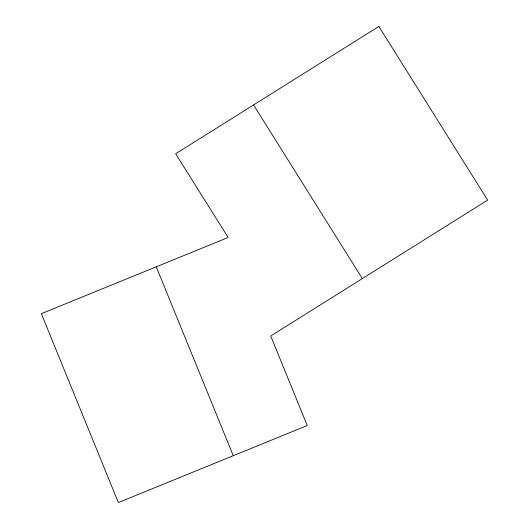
<?xml version="1.0" encoding="UTF-8"?>
<svg xmlns="http://www.w3.org/2000/svg" width="529" height="529" viewBox="0 0 529 529"><rect width="100%" height="100%" fill="white"/><g stroke="black" fill="none" stroke-linecap="round" stroke-linejoin="round"><path stroke-width="0.79" d="M253.57 104.947L362.358 278.591M156.247 266.821L233.263 455.7M378.863 26.45L175.674 153.754L228.144 237.508L41.348 313.671L118.357 502.55L307.237 425.534L270.729 336.001L487.652 200.094L378.863 26.45"/></g></svg>
